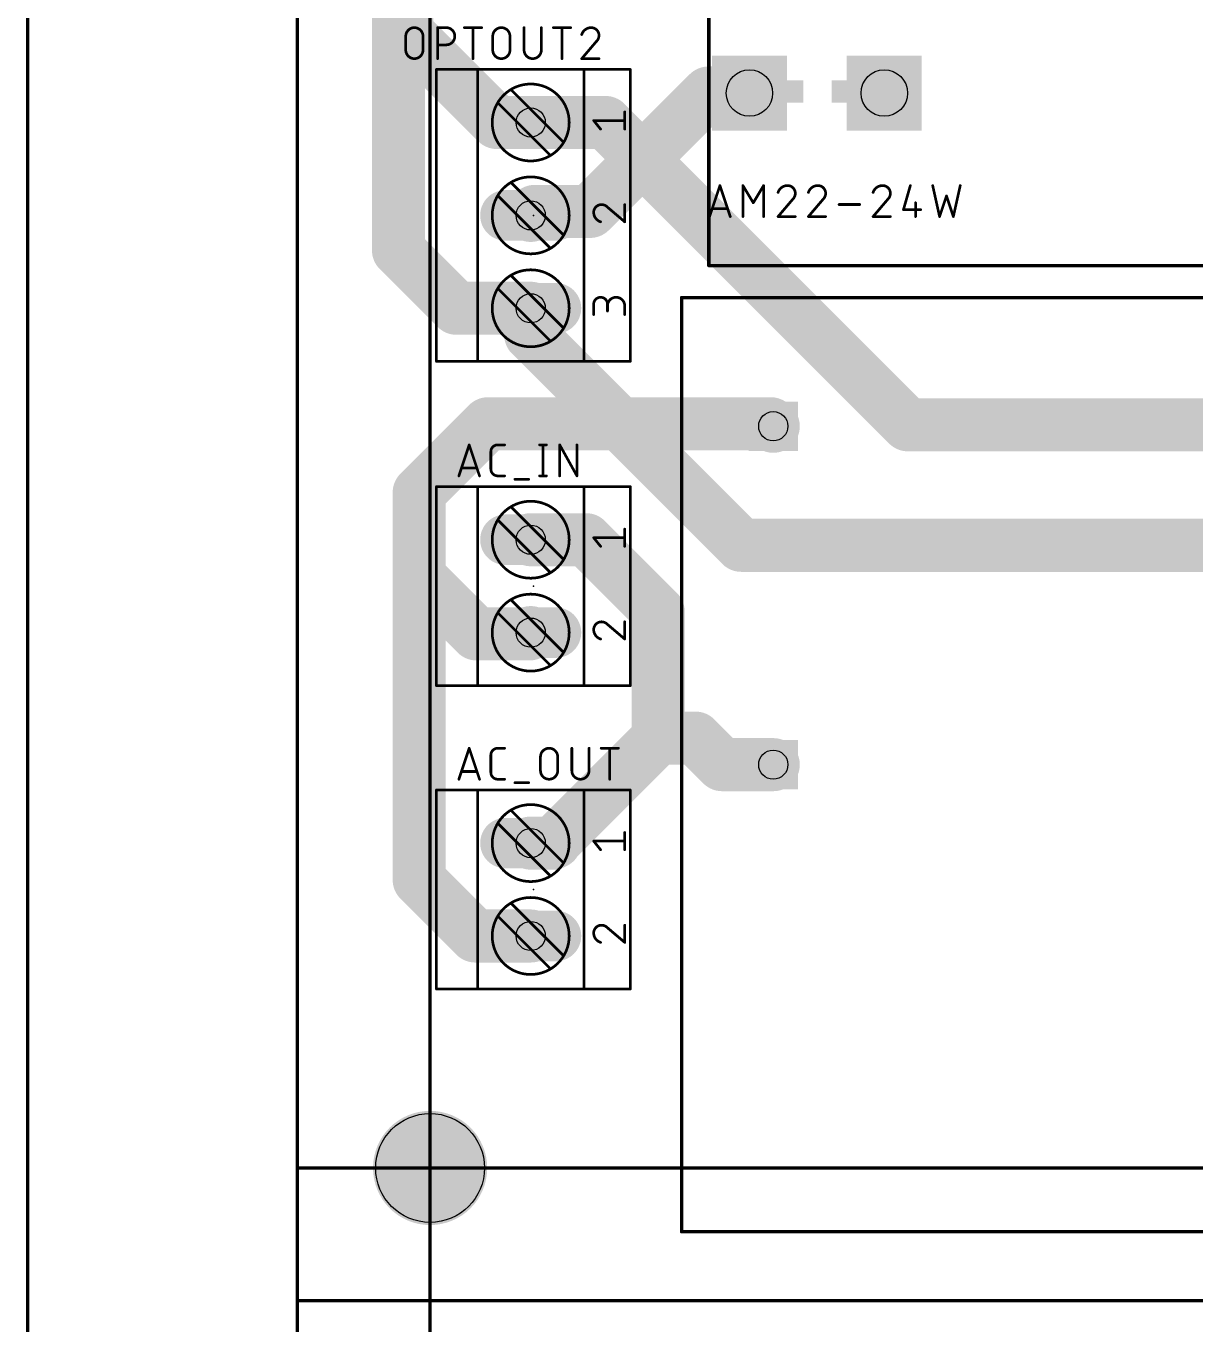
# Model space of a CAD drawing. Extents: x -13 to 157, y -166 to 8.
# Drawn here: x -10.22 to 33.82, y -132.88 to -83.97 of the extents above; entities that cross this region are included whole.
import ezdxf

# ---------------------------------------------------------------- set-up
doc = ezdxf.new("R2010")
doc.units = 0
for name, color, linetype in [('1', 12, 'CONTINUOUS'), ('16', 132, 'CONTINUOUS'), ('17', 110, 'CONTINUOUS'), ('20', 31, 'CONTINUOUS'), ('21', 253, 'CONTINUOUS'), ('23', 53, 'CONTINUOUS'), ('25', 253, 'CONTINUOUS'), ('29', 253, 'CONTINUOUS'), ('30', 253, 'CONTINUOUS'), ('32', 253, 'CONTINUOUS'), ('44', 253, 'CONTINUOUS'), ('51', 253, 'CONTINUOUS')]:
    doc.layers.add(name, color=color, linetype=linetype)

# ---------------------------------------------------------------- blocks, each defined once
blk = doc.blocks.new('LONGP100')
at = {"const_width": 1}
blk.add_lwpolyline([(-0.5, 0), (0.5, 0)], dxfattribs=at)
at = {"const_width": 0.5}
for points in [[(-0.5, 0.25, 1), (-0.5, -0.25)], [(0.5, -0.25, 1), (0.5, 0.25)]]:
    blk.add_lwpolyline(points, format="xyb", dxfattribs=at)
blk = doc.blocks.new('SQUAREP')
blk.add_solid([(-0.5, -0.5), (0.5, -0.5), (-0.5, 0.5), (0.5, 0.5)])
blk = doc.blocks.new('RECT')
blk.add_solid([(-0.5, -0.5), (0.5, -0.5), (-0.5, 0.5), (0.5, 0.5)])

msp = doc.modelspace()

# ---------------------------------------------------------------- linework, layer by layer
at = {"layer": '1', "const_width": 2}
for points in [[(4.12, -84.2098), (4.12, -74.9098)], [(7.52, -87.6098), (4.12, -84.2098)], [(7.52, -87.6098), (8.79, -87.6098)], [(11.6098, -87.6098), (8.79, -87.6098)], [(23, -99), (11.6098, -87.6098)], [(7.1802, -98.9598), (4.59, -101.55)], [(17.833, -98.9598), (7.1802, -98.9598)], [(17.928, -99.0548), (17.833, -98.9598)], [(63.6732, -99), (23, -99)], [(4.59, -101.55), (4.59, -104.7174)], [(8.79, -103.3298), (10.8776, -103.3298)], [(10.8776, -103.3298), (13.595, -106.0472)], [(6.7524, -106.8798), (4.59, -104.7174)], [(4.59, -116.1474), (4.59, -104.7174)], [(13.595, -106.0472), (13.595, -110.8048)], [(8.74, -106.8798), (6.7524, -106.8798)], [(8.79, -106.8298), (8.74, -106.8798)], [(9.64, -114.7598), (13.595, -110.8048)], [(13.595, -110.8048), (15, -110.8048)], [(15, -110.8048), (16, -111.8048)], [(17.928, -111.8048), (16, -111.8048)], [(8.79, -114.7598), (9.64, -114.7598)], [(6.7024, -118.2598), (4.59, -116.1474)], [(8.79, -118.2598), (6.7024, -118.2598)]]:
    msp.add_lwpolyline(points, dxfattribs=at)
at = {"layer": '1', "const_width": 1}
for points in [[(4.4736, -83.8562, 1), (3.7664, -84.5634)], [(3.62, -84.2098, 1), (4.62, -84.2098)], [(7.52, -87.1098, 1), (7.52, -88.1098)], [(7.1664, -87.9634, 1), (7.8736, -87.2562)], [(8.79, -87.1098, 1), (8.79, -88.1098)], [(8.79, -88.1098, 1), (8.79, -87.1098)], [(11.9634, -87.2562, 1), (11.2562, -87.9634)], [(11.6098, -88.1098, 1), (11.6098, -87.1098)], [(7.1802, -98.4598, 1), (7.1802, -99.4598)], [(7.5338, -99.3134, 1), (6.8266, -98.6062)], [(18.1866, -98.6063, 1), (17.4795, -99.3134)], [(17.5744, -99.4084, 1), (18.2816, -98.7012)], [(17.833, -99.4598, 1), (17.833, -98.4598)], [(23, -98.5, 1), (23, -99.5)], [(22.6464, -99.3536, 1), (23.3536, -98.6464)], [(4.2364, -101.1964, 1), (4.9436, -101.9036)], [(5.09, -101.55, 1), (4.09, -101.55)], [(8.79, -102.8298, 1), (8.79, -103.8298)], [(11.2312, -102.9762, 1), (10.5241, -103.6834)], [(10.8776, -103.8298, 1), (10.8776, -102.8298)], [(4.9436, -104.3639, 1), (4.2364, -105.071)], [(5.09, -104.7174, 1), (4.09, -104.7174)], [(4.09, -104.7174, 1), (5.09, -104.7174)], [(14.095, -106.0472, 1), (13.095, -106.0472)], [(13.2414, -106.4007, 1), (13.9486, -105.6936)], [(6.7524, -106.3798, 1), (6.7524, -107.3798)], [(6.3988, -107.2334, 1), (7.1059, -106.5262)], [(8.3864, -106.5262, 1), (9.0936, -107.2334)], [(9.1436, -107.1834, 1), (8.4364, -106.4762)], [(8.74, -107.3798, 1), (8.74, -106.3798)], [(13.595, -110.3048, 1), (13.595, -111.3048)], [(13.9486, -111.1584, 1), (13.2414, -110.4512)], [(15.3536, -110.4512, 1), (14.6464, -111.1584)], [(15, -111.3048, 1), (15, -110.3048)], [(13.095, -110.8048, 1), (14.095, -110.8048)], [(16, -111.3048, 1), (16, -112.3048)], [(15.6464, -112.1584, 1), (16.3536, -111.4512)], [(17.928, -112.3048, 1), (17.928, -111.3048)], [(8.79, -114.2598, 1), (8.79, -115.2598)], [(9.2864, -114.4062, 1), (9.9936, -115.1134)], [(9.64, -115.2598, 1), (9.64, -114.2598)], [(4.9436, -115.7939, 1), (4.2364, -116.501)], [(4.09, -116.1474, 1), (5.09, -116.1474)], [(6.7024, -117.7598, 1), (6.7024, -118.7598)], [(8.79, -118.7598, 1), (8.79, -117.7598)], [(6.3488, -118.6134, 1), (7.0559, -117.9062)]]:
    msp.add_lwpolyline(points, format="xyb", dxfattribs=at)
at = {"layer": '16', "const_width": 2}
for points in [[(3.81, -80.9498), (3.81, -92.4245)], [(11.0276, -90.9598), (15.4874, -86.5)], [(15.4874, -86.5), (17.03, -86.5)], [(8.79, -91.1098), (8.94, -90.9598)], [(8.94, -90.9598), (11.0276, -90.9598)], [(5.9953, -94.6098), (3.81, -92.4245)], [(8.79, -94.6098), (5.9953, -94.6098)], [(8.79, -95.6098), (8.79, -94.6098)], [(16.72, -103.5398), (8.79, -95.6098)], [(63.213, -103.5398), (16.72, -103.5398)]]:
    msp.add_lwpolyline(points, dxfattribs=at)
at = {"layer": '16', "const_width": 1}
for points in [[(15.4874, -86, 1), (15.4874, -87)], [(15.841, -86.8536, 1), (15.1339, -86.1464)], [(17.03, -87, 1), (17.03, -86)], [(8.94, -90.4598, 1), (8.94, -91.4598)], [(9.2936, -91.3134, 1), (8.5864, -90.6062)], [(11.0276, -91.4598, 1), (11.0276, -90.4598)], [(8.4364, -90.7562, 1), (9.1436, -91.4634)], [(10.6741, -90.6062, 1), (11.3812, -91.3134)], [(4.1636, -92.071, 1), (3.4564, -92.7781)], [(3.31, -92.4245, 1), (4.31, -92.4245)], [(5.9953, -94.1098, 1), (5.9953, -95.1098)], [(5.6417, -94.9634, 1), (6.3488, -94.2562)], [(9.29, -94.6098, 1), (8.29, -94.6098)], [(8.79, -95.1098, 1), (8.79, -94.1098)], [(9.1436, -95.2562, 1), (8.4364, -95.9634)], [(8.29, -95.6098, 1), (9.29, -95.6098)], [(16.72, -103.0398, 1), (16.72, -104.0398)], [(16.3664, -103.8934, 1), (17.0736, -103.1862)]]:
    msp.add_lwpolyline(points, format="xyb", dxfattribs=at)
at = {"layer": '20'}
for p, q in [((0, 0), (0, -132)), ((0, -132), (132, -132))]:
    msp.add_line(p, q, dxfattribs=at)
msp.add_circle((5, -127), 2.05, dxfattribs=at)
at = {"layer": '21'}
for points, const_width in [([(15.5, -52.968), (15.5, -93)], 0.127), ([(5.24, -85.6098), (5.24, -96.6098)], 0.1016), ([(5.54, -85.6098), (5.24, -85.6098)], 0.1016), ([(5.979, -85.6098), (5.54, -85.6098)], 0.1016), ([(6.7907, -85.6098), (5.979, -85.6098)], 0.1016), ([(6.7907, -96.6098), (6.7907, -85.6098)], 0.1016), ([(7.2737, -85.6098), (6.7907, -85.6098)], 0.1016), ([(7.2737, -85.6098), (10.3267, -85.6098)], 0.1016), ([(10.8023, -85.6098), (10.3267, -85.6098)], 0.1016), ([(12.54, -85.6098), (10.8023, -85.6098)], 0.1016), ([(10.8023, -85.6098), (10.8023, -96.6098)], 0.1016), ([(12.54, -85.6098), (12.54, -96.6098)], 0.1016), ([(11.4229, -87.8597), (11.1633, -87.5352)], 0.1016), ([(11.1633, -87.5352), (12.3317, -87.5352)], 0.1016), ([(12.3317, -87.8597), (12.3317, -87.2106)], 0.1016), ([(9.501, -88.8158), (9.495, -88.8098)], 0.1016), ([(15.5288, -91.154), (15.9183, -89.9856)], 0.1016), ([(15.9183, -89.9856), (16.3077, -91.154)], 0.1016), ([(16.7861, -91.154), (16.7861, -89.9856)], 0.1016), ([(16.7861, -89.9856), (17.1756, -90.6347)], 0.1016), ([(17.1756, -90.6347), (17.565, -89.9856)], 0.1016), ([(17.565, -89.9856), (17.565, -91.154)], 0.1016), ([(23.0923, -89.9856), (22.8327, -90.8944)], 0.1016), ([(23.9334, -89.9856), (24.193, -91.154)], 0.1016), ([(24.7123, -91.154), (24.9719, -89.9856)], 0.1016), ([(18.6601, -90.5049), (18.1083, -91.154)], 0.1016), ([(19.8031, -90.5049), (19.2513, -91.154)], 0.1016), ([(22.2414, -90.5049), (21.6897, -91.154)], 0.1016), ([(24.193, -91.154), (24.4527, -90.3751)], 0.1016), ([(24.4527, -90.3751), (24.7123, -91.154)], 0.1016), ([(11.6826, -90.8005), (12.3317, -91.3522)], 0.1016), ([(12.3317, -91.3522), (12.3317, -90.7031)], 0.1016), ([(16.2104, -90.8619), (15.6262, -90.8619)], 0.1016), ([(20.4056, -90.6996), (21.1845, -90.6996)], 0.1016), ([(22.8327, -90.8944), (23.4818, -90.8944)], 0.1016), ([(23.2871, -90.6347), (23.2871, -91.154)], 0.1016), ([(18.1083, -91.154), (18.7574, -91.154)], 0.1016), ([(19.2513, -91.154), (19.9004, -91.154)], 0.1016), ([(21.6897, -91.154), (22.3388, -91.154)], 0.1016), ([(9.501, -92.3158), (9.495, -92.3098)], 0.1016), ([(91.5, -93), (15.5, -93)], 0.127), ([(14.478, -94.2048), (14.478, -129.4048)], 0.127), ([(66.978, -94.2048), (14.478, -94.2048)], 0.127), ([(11.1633, -94.8447), (11.1633, -94.4552)], 0.1016), ([(11.6826, -94.4552), (11.6826, -94.7149)], 0.1016), ([(12.3317, -94.8447), (12.3317, -94.5202)], 0.1016), ([(9.501, -95.8158), (9.495, -95.8098)], 0.1016), ([(5.54, -96.6098), (5.24, -96.6098)], 0.1016), ([(5.979, -96.6098), (5.54, -96.6098)], 0.1016), ([(6.7907, -96.6098), (5.979, -96.6098)], 0.1016), ([(7.2737, -96.6098), (6.7907, -96.6098)], 0.1016), ([(7.2737, -96.6098), (10.3267, -96.6098)], 0.1016), ([(10.3267, -96.6098), (10.8023, -96.6098)], 0.1016), ([(12.54, -96.6098), (10.8023, -96.6098)], 0.1016), ([(5.24, -101.3298), (5.24, -108.8298)], 0.1016), ([(5.54, -101.3298), (5.24, -101.3298)], 0.1016), ([(5.979, -101.3298), (5.54, -101.3298)], 0.1016), ([(6.7907, -101.3298), (5.979, -101.3298)], 0.1016), ([(6.7907, -108.8298), (6.7907, -101.3298)], 0.1016), ([(7.2737, -101.3298), (6.7907, -101.3298)], 0.1016), ([(7.2737, -101.3298), (10.3267, -101.3298)], 0.1016), ([(10.8023, -101.3298), (10.3267, -101.3298)], 0.1016), ([(12.54, -101.3298), (10.8023, -101.3298)], 0.1016), ([(10.8023, -101.3298), (10.8023, -108.8298)], 0.1016), ([(12.54, -101.3298), (12.54, -108.8298)], 0.1016), ([(12.3317, -103.5797), (12.3317, -102.9306)], 0.1016), ([(11.4229, -103.5797), (11.1633, -103.2552)], 0.1016), ([(11.1633, -103.2552), (12.3317, -103.2552)], 0.1016), ([(9.501, -104.5358), (9.495, -104.5298)], 0.1016), ([(11.6826, -106.5205), (12.3317, -107.0722)], 0.1016), ([(12.3317, -107.0722), (12.3317, -106.4231)], 0.1016), ([(9.501, -108.0358), (9.495, -108.0298)], 0.1016), ([(5.54, -108.8298), (5.24, -108.8298)], 0.1016), ([(5.979, -108.8298), (5.54, -108.8298)], 0.1016), ([(6.7907, -108.8298), (5.979, -108.8298)], 0.1016), ([(7.2737, -108.8298), (6.7907, -108.8298)], 0.1016), ([(7.2737, -108.8298), (10.3267, -108.8298)], 0.1016), ([(10.3267, -108.8298), (10.8023, -108.8298)], 0.1016), ([(12.54, -108.8298), (10.8023, -108.8298)], 0.1016), ([(5.24, -112.7598), (5.24, -120.2598)], 0.1016), ([(5.54, -112.7598), (5.24, -112.7598)], 0.1016), ([(5.979, -112.7598), (5.54, -112.7598)], 0.1016), ([(6.7907, -112.7598), (5.979, -112.7598)], 0.1016), ([(6.7907, -120.2598), (6.7907, -112.7598)], 0.1016), ([(7.2737, -112.7598), (6.7907, -112.7598)], 0.1016), ([(7.2737, -112.7598), (10.3267, -112.7598)], 0.1016), ([(10.8023, -112.7598), (10.3267, -112.7598)], 0.1016), ([(12.54, -112.7598), (10.8023, -112.7598)], 0.1016), ([(10.8023, -112.7598), (10.8023, -120.2598)], 0.1016), ([(12.54, -112.7598), (12.54, -120.2598)], 0.1016), ([(12.3317, -115.0097), (12.3317, -114.3606)], 0.1016), ([(11.4229, -115.0097), (11.1633, -114.6852)], 0.1016), ([(11.1633, -114.6852), (12.3317, -114.6852)], 0.1016), ([(9.501, -115.9658), (9.495, -115.9598)], 0.1016), ([(12.3317, -118.5022), (12.3317, -117.8531)], 0.1016), ([(11.6826, -117.9505), (12.3317, -118.5022)], 0.1016), ([(9.501, -119.4658), (9.495, -119.4598)], 0.1016), ([(5.54, -120.2598), (5.24, -120.2598)], 0.1016), ([(5.979, -120.2598), (5.54, -120.2598)], 0.1016), ([(6.7907, -120.2598), (5.979, -120.2598)], 0.1016), ([(7.2737, -120.2598), (6.7907, -120.2598)], 0.1016), ([(7.2737, -120.2598), (10.3267, -120.2598)], 0.1016), ([(10.3267, -120.2598), (10.8023, -120.2598)], 0.1016), ([(12.54, -120.2598), (10.8023, -120.2598)], 0.1016), ([(14.478, -129.4048), (66.978, -129.4048)], 0.127)]:
    msp.add_lwpolyline(points, dxfattribs=dict(at, const_width=const_width))
for points, const_width in [([(5.2654, -85.6098, 1), (5.2146, -85.6098)], 0.0508), ([(5.24, -85.5844, 1), (5.24, -85.6352)], 0.0508), ([(5.54, -85.5844, 1), (5.54, -85.6352)], 0.0508), ([(5.54, -85.6352, 1), (5.54, -85.5844)], 0.0508), ([(5.979, -85.5844, 1), (5.979, -85.6352)], 0.0508), ([(5.979, -85.6352, 1), (5.979, -85.5844)], 0.0508), ([(6.8161, -85.6098, 1), (6.7653, -85.6098)], 0.0508), ([(6.7907, -85.5844, 1), (6.7907, -85.6352)], 0.0508), ([(6.7907, -85.6352, 1), (6.7907, -85.5844)], 0.0508), ([(7.2737, -85.5844, 1), (7.2737, -85.6352)], 0.0508), ([(7.2737, -85.6352, 1), (7.2737, -85.5844)], 0.0508), ([(10.3267, -85.5844, 1), (10.3267, -85.6352)], 0.0508), ([(10.3267, -85.6352, 1), (10.3267, -85.5844)], 0.0508), ([(10.8023, -85.5844, 1), (10.8023, -85.6352)], 0.0508), ([(10.8277, -85.6098, 1), (10.7769, -85.6098)], 0.0508), ([(10.8023, -85.6352, 1), (10.8023, -85.5844)], 0.0508), ([(12.5654, -85.6098, 1), (12.5146, -85.6098)], 0.0508), ([(12.54, -85.6352, 1), (12.54, -85.5844)], 0.0508), ([(8.79, -89.0598, 1), (8.79, -86.1598, 1), (8.79, -89.0598)], 0.1016), ([(11.1831, -87.5193, 1), (11.1435, -87.551)], 0.0508), ([(11.1633, -87.5098, 1), (11.1633, -87.5606)], 0.0508), ([(12.3571, -87.2106, 1), (12.3063, -87.2106)], 0.0508), ([(12.3317, -87.5606, 1), (12.3317, -87.5098)], 0.0508), ([(11.4031, -87.8756, 1), (11.4428, -87.8438)], 0.0508), ([(12.3063, -87.8597, 1), (12.3571, -87.8597)], 0.0508), ([(9.513, -88.7918, 1), (9.477, -88.8278)], 0.0508), ([(9.483, -88.8338, 1), (9.519, -88.7978)], 0.0508), ([(8.79, -92.5598, 1), (8.79, -89.6598, 1), (8.79, -92.5598)], 0.1016), ([(15.9424, -89.9776, 1), (15.8942, -89.9936)], 0.0508), ([(15.9424, -89.9936, 1), (15.8942, -89.9776)], 0.0508), ([(16.8115, -89.9856, 1), (16.7607, -89.9856)], 0.0508), ([(16.8079, -89.9725, 1), (16.7643, -89.9987)], 0.0508), ([(17.5904, -89.9856, 1), (17.5396, -89.9856)], 0.0508), ([(17.5868, -89.9987, 1), (17.5433, -89.9725)], 0.0508), ([(18.4653, -89.9856, 0.3252), (18.1083, -90.2452)], 0.1016), ([(18.7574, -90.2777, 0.4142), (18.4653, -89.9856)], 0.1016), ([(18.4653, -89.9602, 1), (18.4653, -90.011)], 0.0508), ([(18.4653, -90.011, 1), (18.4653, -89.9602)], 0.0508), ([(19.6083, -89.9856, 0.3252), (19.2513, -90.2452)], 0.1016), ([(19.9004, -90.2777, 0.4142), (19.6083, -89.9856)], 0.1016), ([(19.6083, -89.9602, 1), (19.6083, -90.011)], 0.0508), ([(19.6083, -90.011, 1), (19.6083, -89.9602)], 0.0508), ([(22.0467, -89.9856, 0.3252), (21.6897, -90.2452)], 0.1016), ([(22.3388, -90.2777, 0.4142), (22.0467, -89.9856)], 0.1016), ([(22.0467, -89.9602, 1), (22.0467, -90.011)], 0.0508), ([(22.0467, -90.011, 1), (22.0467, -89.9602)], 0.0508), ([(23.1168, -89.9926, 1), (23.0679, -89.9786)], 0.0508), ([(23.9582, -89.9801, 1), (23.9086, -89.9911)], 0.0508), ([(24.9967, -89.9911, 1), (24.9471, -89.9801)], 0.0508), ([(18.0841, -90.2374, 1), (18.1325, -90.2531)], 0.0508), ([(18.6425, -90.4865, 1), (18.6776, -90.5233)], 0.0508), ([(18.6601, -90.5049, 0.2053), (18.7574, -90.2777)], 0.1016), ([(18.6794, -90.5213, 1), (18.6407, -90.4884)], 0.0508), ([(18.7828, -90.2777, 1), (18.732, -90.2777)], 0.0508), ([(18.732, -90.2777, 1), (18.7828, -90.2777)], 0.0508), ([(19.2271, -90.2374, 1), (19.2755, -90.2531)], 0.0508), ([(19.7855, -90.4865, 1), (19.8206, -90.5233)], 0.0508), ([(19.8031, -90.5049, 0.2053), (19.9004, -90.2777)], 0.1016), ([(19.8224, -90.5213, 1), (19.7837, -90.4884)], 0.0508), ([(19.9258, -90.2777, 1), (19.875, -90.2777)], 0.0508), ([(19.875, -90.2777, 1), (19.9258, -90.2777)], 0.0508), ([(21.6655, -90.2374, 1), (21.7139, -90.2531)], 0.0508), ([(22.2414, -90.5049, 0.2053), (22.3388, -90.2777)], 0.1016), ([(22.2239, -90.4865, 1), (22.259, -90.5233)], 0.0508), ([(22.2608, -90.5213, 1), (22.2221, -90.4884)], 0.0508), ([(22.3642, -90.2777, 1), (22.3134, -90.2777)], 0.0508), ([(22.3134, -90.2777, 1), (22.3642, -90.2777)], 0.0508), ([(24.4767, -90.367, 1), (24.4286, -90.3831)], 0.0508), ([(24.4767, -90.3831, 1), (24.4286, -90.367)], 0.0508), ([(11.4554, -90.7031, 0.4142), (11.1633, -90.9952)], 0.1016), ([(11.1633, -90.9952, 0.3252), (11.4229, -91.3522)], 0.1016), ([(11.1887, -90.9952, 1), (11.1379, -90.9952)], 0.0508), ([(11.6826, -90.8005, 0.2053), (11.4554, -90.7031)], 0.1016), ([(11.4554, -90.6777, 1), (11.4554, -90.7285)], 0.0508), ([(11.4554, -90.7285, 1), (11.4554, -90.6777)], 0.0508), ([(11.699, -90.7811, 1), (11.6661, -90.8198)], 0.0508), ([(11.6642, -90.818, 1), (11.701, -90.7829)], 0.0508), ([(12.3571, -90.7031, 1), (12.3063, -90.7031)], 0.0508), ([(15.6262, -90.8365, 1), (15.6262, -90.8873)], 0.0508), ([(16.2104, -90.8873, 1), (16.2104, -90.8365)], 0.0508), ([(17.1538, -90.6216, 1), (17.1973, -90.6478)], 0.0508), ([(17.1538, -90.6478, 1), (17.1973, -90.6216)], 0.0508), ([(20.4056, -90.6742, 1), (20.4056, -90.725)], 0.0508), ([(21.1845, -90.725, 1), (21.1845, -90.6742)], 0.0508), ([(22.8327, -90.869, 1), (22.8327, -90.9198)], 0.0508), ([(22.8083, -90.8874, 1), (22.8571, -90.9013)], 0.0508), ([(23.3125, -90.6347, 1), (23.2617, -90.6347)], 0.0508), ([(23.4818, -90.9198, 1), (23.4818, -90.869)], 0.0508), ([(11.1379, -90.9952, 1), (11.1887, -90.9952)], 0.0508), ([(11.4151, -91.3764, 1), (11.4308, -91.328)], 0.0508), ([(12.3063, -91.3522, 1), (12.3571, -91.3522)], 0.0508), ([(12.3152, -91.3716, 1), (12.3482, -91.3329)], 0.0508), ([(15.5047, -91.146, 1), (15.5529, -91.162)], 0.0508), ([(16.2836, -91.162, 1), (16.3318, -91.146)], 0.0508), ([(16.7607, -91.154, 1), (16.8115, -91.154)], 0.0508), ([(17.5396, -91.154, 1), (17.5904, -91.154)], 0.0508), ([(18.1083, -91.1286, 1), (18.1083, -91.1794)], 0.0508), ([(18.089, -91.1375, 1), (18.1277, -91.1705)], 0.0508), ([(18.7574, -91.1794, 1), (18.7574, -91.1286)], 0.0508), ([(19.2513, -91.1286, 1), (19.2513, -91.1794)], 0.0508), ([(19.232, -91.1375, 1), (19.2707, -91.1705)], 0.0508), ([(19.9004, -91.1794, 1), (19.9004, -91.1286)], 0.0508), ([(21.6703, -91.1375, 1), (21.7091, -91.1705)], 0.0508), ([(21.6897, -91.1286, 1), (21.6897, -91.1794)], 0.0508), ([(22.3388, -91.1794, 1), (22.3388, -91.1286)], 0.0508), ([(23.2617, -91.154, 1), (23.3125, -91.154)], 0.0508), ([(24.1689, -91.146, 1), (24.2171, -91.162)], 0.0508), ([(24.1682, -91.1595, 1), (24.2178, -91.1485)], 0.0508), ([(24.6875, -91.1485, 1), (24.7371, -91.1595)], 0.0508), ([(24.6882, -91.162, 1), (24.7364, -91.146)], 0.0508), ([(9.513, -92.2918, 1), (9.477, -92.3278)], 0.0508), ([(9.483, -92.3338, 1), (9.519, -92.2978)], 0.0508), ([(8.79, -96.0598, 1), (8.79, -93.1598, 1), (8.79, -96.0598)], 0.1016), ([(15.5, -92.9682, 1), (15.5, -93.0318)], 0.0635), ([(15.4682, -93, 1), (15.5318, -93)], 0.0635), ([(11.6826, -94.4552, 1), (11.1633, -94.4552)], 0.1016), ([(12.3317, -94.5202, 1), (11.6826, -94.5202)], 0.1016), ([(14.478, -94.1731, 1), (14.478, -94.2366)], 0.0635), ([(14.5098, -94.2048, 1), (14.4463, -94.2048)], 0.0635), ([(11.1887, -94.4552, 1), (11.1379, -94.4552)], 0.0508), ([(11.1379, -94.4552, 1), (11.1887, -94.4552)], 0.0508), ([(11.1379, -94.8447, 1), (11.1887, -94.8447)], 0.0508), ([(11.708, -94.4552, 1), (11.6572, -94.4552)], 0.0508), ([(11.6572, -94.4552, 1), (11.708, -94.4552)], 0.0508), ([(11.6572, -94.5202, 1), (11.708, -94.5202)], 0.0508), ([(11.6572, -94.7149, 1), (11.708, -94.7149)], 0.0508), ([(12.3571, -94.5202, 1), (12.3063, -94.5202)], 0.0508), ([(12.3063, -94.5202, 1), (12.3571, -94.5202)], 0.0508), ([(12.3063, -94.8447, 1), (12.3571, -94.8447)], 0.0508), ([(9.513, -95.7918, 1), (9.477, -95.8278)], 0.0508), ([(9.483, -95.8338, 1), (9.519, -95.7978)], 0.0508), ([(5.24, -96.5844, 1), (5.24, -96.6352)], 0.0508), ([(5.2146, -96.6098, 1), (5.2654, -96.6098)], 0.0508), ([(5.54, -96.5844, 1), (5.54, -96.6352)], 0.0508), ([(5.54, -96.6352, 1), (5.54, -96.5844)], 0.0508), ([(5.979, -96.5844, 1), (5.979, -96.6352)], 0.0508), ([(5.979, -96.6352, 1), (5.979, -96.5844)], 0.0508), ([(6.7907, -96.5844, 1), (6.7907, -96.6352)], 0.0508), ([(6.7653, -96.6098, 1), (6.8161, -96.6098)], 0.0508), ([(6.7907, -96.6352, 1), (6.7907, -96.5844)], 0.0508), ([(7.2737, -96.5844, 1), (7.2737, -96.6352)], 0.0508), ([(7.2737, -96.6352, 1), (7.2737, -96.5844)], 0.0508), ([(10.3267, -96.5844, 1), (10.3267, -96.6352)], 0.0508), ([(10.3267, -96.6352, 1), (10.3267, -96.5844)], 0.0508), ([(10.8023, -96.5844, 1), (10.8023, -96.6352)], 0.0508), ([(10.7769, -96.6098, 1), (10.8277, -96.6098)], 0.0508), ([(10.8023, -96.6352, 1), (10.8023, -96.5844)], 0.0508), ([(12.5146, -96.6098, 1), (12.5654, -96.6098)], 0.0508), ([(12.54, -96.6352, 1), (12.54, -96.5844)], 0.0508), ([(5.2654, -101.3298, 1), (5.2146, -101.3298)], 0.0508), ([(5.24, -101.3044, 1), (5.24, -101.3552)], 0.0508), ([(5.54, -101.3044, 1), (5.54, -101.3552)], 0.0508), ([(5.54, -101.3552, 1), (5.54, -101.3044)], 0.0508), ([(5.979, -101.3044, 1), (5.979, -101.3552)], 0.0508), ([(5.979, -101.3552, 1), (5.979, -101.3044)], 0.0508), ([(6.8161, -101.3298, 1), (6.7653, -101.3298)], 0.0508), ([(6.7907, -101.3044, 1), (6.7907, -101.3552)], 0.0508), ([(6.7907, -101.3552, 1), (6.7907, -101.3044)], 0.0508), ([(7.2737, -101.3044, 1), (7.2737, -101.3552)], 0.0508), ([(7.2737, -101.3552, 1), (7.2737, -101.3044)], 0.0508), ([(10.3267, -101.3044, 1), (10.3267, -101.3552)], 0.0508), ([(10.3267, -101.3552, 1), (10.3267, -101.3044)], 0.0508), ([(10.8023, -101.3044, 1), (10.8023, -101.3552)], 0.0508), ([(10.8277, -101.3298, 1), (10.7769, -101.3298)], 0.0508), ([(10.8023, -101.3552, 1), (10.8023, -101.3044)], 0.0508), ([(12.5654, -101.3298, 1), (12.5146, -101.3298)], 0.0508), ([(12.54, -101.3552, 1), (12.54, -101.3044)], 0.0508), ([(8.79, -104.7798, 1), (8.79, -101.8798, 1), (8.79, -104.7798)], 0.1016), ([(12.3571, -102.9306, 1), (12.3063, -102.9306)], 0.0508), ([(11.1831, -103.2393, 1), (11.1435, -103.271)], 0.0508), ([(11.1633, -103.2298, 1), (11.1633, -103.2806)], 0.0508), ([(11.4031, -103.5956, 1), (11.4428, -103.5638)], 0.0508), ([(12.3063, -103.5797, 1), (12.3571, -103.5797)], 0.0508), ([(12.3317, -103.2806, 1), (12.3317, -103.2298)], 0.0508), ([(9.513, -104.5118, 1), (9.477, -104.5478)], 0.0508), ([(9.483, -104.5538, 1), (9.519, -104.5178)], 0.0508), ([(8.79, -108.2798, 1), (8.79, -105.3798, 1), (8.79, -108.2798)], 0.1016), ([(11.4554, -106.4231, 0.4142), (11.1633, -106.7152)], 0.1016), ([(11.6826, -106.5205, 0.2053), (11.4554, -106.4231)], 0.1016), ([(11.4554, -106.3977, 1), (11.4554, -106.4485)], 0.0508), ([(11.4554, -106.4485, 1), (11.4554, -106.3977)], 0.0508), ([(11.699, -106.5011, 1), (11.6661, -106.5398)], 0.0508), ([(11.6642, -106.538, 1), (11.701, -106.5029)], 0.0508), ([(12.3571, -106.4231, 1), (12.3063, -106.4231)], 0.0508), ([(11.1633, -106.7152, 0.3252), (11.4229, -107.0722)], 0.1016), ([(11.1887, -106.7152, 1), (11.1379, -106.7152)], 0.0508), ([(11.1379, -106.7152, 1), (11.1887, -106.7152)], 0.0508), ([(11.4151, -107.0964, 1), (11.4308, -107.048)], 0.0508), ([(12.3063, -107.0722, 1), (12.3571, -107.0722)], 0.0508), ([(12.3152, -107.0916, 1), (12.3482, -107.0529)], 0.0508), ([(9.513, -108.0118, 1), (9.477, -108.0478)], 0.0508), ([(9.483, -108.0538, 1), (9.519, -108.0178)], 0.0508), ([(5.24, -108.8044, 1), (5.24, -108.8552)], 0.0508), ([(5.2146, -108.8298, 1), (5.2654, -108.8298)], 0.0508), ([(5.54, -108.8044, 1), (5.54, -108.8552)], 0.0508), ([(5.54, -108.8552, 1), (5.54, -108.8044)], 0.0508), ([(5.979, -108.8044, 1), (5.979, -108.8552)], 0.0508), ([(5.979, -108.8552, 1), (5.979, -108.8044)], 0.0508), ([(6.7907, -108.8044, 1), (6.7907, -108.8552)], 0.0508), ([(6.7653, -108.8298, 1), (6.8161, -108.8298)], 0.0508), ([(6.7907, -108.8552, 1), (6.7907, -108.8044)], 0.0508), ([(7.2737, -108.8044, 1), (7.2737, -108.8552)], 0.0508), ([(7.2737, -108.8552, 1), (7.2737, -108.8044)], 0.0508), ([(10.3267, -108.8044, 1), (10.3267, -108.8552)], 0.0508), ([(10.3267, -108.8552, 1), (10.3267, -108.8044)], 0.0508), ([(10.8023, -108.8044, 1), (10.8023, -108.8552)], 0.0508), ([(10.7769, -108.8298, 1), (10.8277, -108.8298)], 0.0508), ([(10.8023, -108.8552, 1), (10.8023, -108.8044)], 0.0508), ([(12.5146, -108.8298, 1), (12.5654, -108.8298)], 0.0508), ([(12.54, -108.8552, 1), (12.54, -108.8044)], 0.0508), ([(5.2654, -112.7598, 1), (5.2146, -112.7598)], 0.0508), ([(5.24, -112.7344, 1), (5.24, -112.7852)], 0.0508), ([(5.54, -112.7344, 1), (5.54, -112.7852)], 0.0508), ([(5.54, -112.7852, 1), (5.54, -112.7344)], 0.0508), ([(5.979, -112.7344, 1), (5.979, -112.7852)], 0.0508), ([(5.979, -112.7852, 1), (5.979, -112.7344)], 0.0508), ([(6.8161, -112.7598, 1), (6.7653, -112.7598)], 0.0508), ([(6.7907, -112.7344, 1), (6.7907, -112.7852)], 0.0508), ([(6.7907, -112.7852, 1), (6.7907, -112.7344)], 0.0508), ([(7.2737, -112.7344, 1), (7.2737, -112.7852)], 0.0508), ([(7.2737, -112.7852, 1), (7.2737, -112.7344)], 0.0508), ([(10.3267, -112.7344, 1), (10.3267, -112.7852)], 0.0508), ([(10.3267, -112.7852, 1), (10.3267, -112.7344)], 0.0508), ([(10.8023, -112.7344, 1), (10.8023, -112.7852)], 0.0508), ([(10.8277, -112.7598, 1), (10.7769, -112.7598)], 0.0508), ([(10.8023, -112.7852, 1), (10.8023, -112.7344)], 0.0508), ([(12.5654, -112.7598, 1), (12.5146, -112.7598)], 0.0508), ([(12.54, -112.7852, 1), (12.54, -112.7344)], 0.0508), ([(8.79, -116.2098, 1), (8.79, -113.3098, 1), (8.79, -116.2098)], 0.1016), ([(12.3571, -114.3606, 1), (12.3063, -114.3606)], 0.0508), ([(11.1831, -114.6693, 1), (11.1435, -114.701)], 0.0508), ([(11.1633, -114.6598, 1), (11.1633, -114.7106)], 0.0508), ([(12.3317, -114.7106, 1), (12.3317, -114.6598)], 0.0508), ([(11.4031, -115.0256, 1), (11.4428, -114.9938)], 0.0508), ([(12.3063, -115.0097, 1), (12.3571, -115.0097)], 0.0508), ([(9.513, -115.9418, 1), (9.477, -115.9778)], 0.0508), ([(9.483, -115.9838, 1), (9.519, -115.9478)], 0.0508), ([(8.79, -119.7098, 1), (8.79, -116.8098, 1), (8.79, -119.7098)], 0.1016), ([(11.4554, -117.8531, 0.4142), (11.1633, -118.1452)], 0.1016), ([(11.6826, -117.9505, 0.2053), (11.4554, -117.8531)], 0.1016), ([(11.4554, -117.8277, 1), (11.4554, -117.8785)], 0.0508), ([(11.4554, -117.8785, 1), (11.4554, -117.8277)], 0.0508), ([(12.3571, -117.8531, 1), (12.3063, -117.8531)], 0.0508), ([(11.1633, -118.1452, 0.3252), (11.4229, -118.5022)], 0.1016), ([(11.1887, -118.1452, 1), (11.1379, -118.1452)], 0.0508), ([(11.1379, -118.1452, 1), (11.1887, -118.1452)], 0.0508), ([(11.699, -117.9311, 1), (11.6661, -117.9698)], 0.0508), ([(11.6642, -117.968, 1), (11.701, -117.9329)], 0.0508), ([(11.4151, -118.5264, 1), (11.4308, -118.478)], 0.0508), ([(12.3063, -118.5022, 1), (12.3571, -118.5022)], 0.0508), ([(12.3152, -118.5216, 1), (12.3482, -118.4829)], 0.0508), ([(9.513, -119.4418, 1), (9.477, -119.4778)], 0.0508), ([(9.483, -119.4838, 1), (9.519, -119.4478)], 0.0508), ([(5.24, -120.2344, 1), (5.24, -120.2852)], 0.0508), ([(5.2146, -120.2598, 1), (5.2654, -120.2598)], 0.0508), ([(5.54, -120.2344, 1), (5.54, -120.2852)], 0.0508), ([(5.54, -120.2852, 1), (5.54, -120.2344)], 0.0508), ([(5.979, -120.2344, 1), (5.979, -120.2852)], 0.0508), ([(5.979, -120.2852, 1), (5.979, -120.2344)], 0.0508), ([(6.7907, -120.2344, 1), (6.7907, -120.2852)], 0.0508), ([(6.7653, -120.2598, 1), (6.8161, -120.2598)], 0.0508), ([(6.7907, -120.2852, 1), (6.7907, -120.2344)], 0.0508), ([(7.2737, -120.2344, 1), (7.2737, -120.2852)], 0.0508), ([(7.2737, -120.2852, 1), (7.2737, -120.2344)], 0.0508), ([(10.3267, -120.2344, 1), (10.3267, -120.2852)], 0.0508), ([(10.3267, -120.2852, 1), (10.3267, -120.2344)], 0.0508), ([(10.8023, -120.2344, 1), (10.8023, -120.2852)], 0.0508), ([(10.7769, -120.2598, 1), (10.8277, -120.2598)], 0.0508), ([(10.8023, -120.2852, 1), (10.8023, -120.2344)], 0.0508), ([(12.5146, -120.2598, 1), (12.5654, -120.2598)], 0.0508), ([(12.54, -120.2852, 1), (12.54, -120.2344)], 0.0508), ([(14.478, -129.3731, 1), (14.478, -129.4365)], 0.0635), ([(14.4463, -129.4048, 1), (14.5098, -129.4048)], 0.0635)]:
    msp.add_lwpolyline(points, format="xyb", dxfattribs=dict(at, const_width=const_width))
at = {"layer": '23'}
for p in [(8.89, -91.1098), (14.478, -94.2048), (8.89, -105.0798), (8.89, -116.5098)]:
    msp.add_point(p, dxfattribs=at)
at = {"layer": '25'}
for points, const_width in [([(4.7324, -84.3602, 1), (4.0833, -84.3602)], 0.1016), ([(5.3067, -84.0356, 1), (5.2559, -84.0356)], 0.0508), ([(5.2813, -84.0102, 1), (5.2813, -84.061)], 0.0508), ([(5.6059, -84.6847, 1), (5.6059, -84.0356)], 0.1016), ([(5.6059, -84.0102, 1), (5.6059, -84.061)], 0.0508), ([(5.6059, -84.061, 1), (5.6059, -84.0102)], 0.0508), ([(6.2931, -84.0102, 1), (6.2931, -84.061)], 0.0508), ([(6.643, -84.0356, 1), (6.5922, -84.0356)], 0.0508), ([(6.9422, -84.061, 1), (6.9422, -84.0102)], 0.0508), ([(8.009, -84.3602, 1), (7.3599, -84.3602)], 0.1016), ([(8.5664, -84.0356, 1), (8.5156, -84.0356)], 0.0508), ([(9.2155, -84.0356, 1), (9.1647, -84.0356)], 0.0508), ([(9.6459, -84.0102, 1), (9.6459, -84.061)], 0.0508), ([(9.9958, -84.0356, 1), (9.945, -84.0356)], 0.0508), ([(10.295, -84.061, 1), (10.295, -84.0102)], 0.0508), ([(11.0697, -84.0356, 0.3252), (10.7127, -84.2952)], 0.1016), ([(11.3618, -84.3277, 0.4142), (11.0697, -84.0356)], 0.1016), ([(11.0697, -84.0102, 1), (11.0697, -84.061)], 0.0508), ([(11.0697, -84.061, 1), (11.0697, -84.0102)], 0.0508), ([(4.1087, -84.3602, 1), (4.0579, -84.3602)], 0.0508), ([(4.0579, -84.3602, 1), (4.1087, -84.3602)], 0.0508), ([(4.7578, -84.3602, 1), (4.707, -84.3602)], 0.0508), ([(4.707, -84.3602, 1), (4.7578, -84.3602)], 0.0508), ([(7.3853, -84.3602, 1), (7.3345, -84.3602)], 0.0508), ([(7.3345, -84.3602, 1), (7.3853, -84.3602)], 0.0508), ([(8.0344, -84.3602, 1), (7.9836, -84.3602)], 0.0508), ([(7.9836, -84.3602, 1), (8.0344, -84.3602)], 0.0508), ([(10.6885, -84.2874, 1), (10.7368, -84.3031)], 0.0508), ([(11.2644, -84.5549, 0.2053), (11.3618, -84.3277)], 0.1016), ([(11.2469, -84.5365, 1), (11.2819, -84.5733)], 0.0508), ([(11.2838, -84.5713, 1), (11.2451, -84.5384)], 0.0508), ([(11.3872, -84.3277, 1), (11.3364, -84.3277)], 0.0508), ([(11.3364, -84.3277, 1), (11.3872, -84.3277)], 0.0508), ([(4.0833, -84.8794, 1), (4.7324, -84.8794)], 0.1016), ([(4.1087, -84.8794, 1), (4.0579, -84.8794)], 0.0508), ([(4.0579, -84.8794, 1), (4.1087, -84.8794)], 0.0508), ([(4.7578, -84.8794, 1), (4.707, -84.8794)], 0.0508), ([(4.707, -84.8794, 1), (4.7578, -84.8794)], 0.0508), ([(5.2813, -84.6593, 1), (5.2813, -84.7101)], 0.0508), ([(5.6059, -84.6593, 1), (5.6059, -84.7101)], 0.0508), ([(5.6059, -84.7101, 1), (5.6059, -84.6593)], 0.0508), ([(7.3599, -84.8794, 1), (8.009, -84.8794)], 0.1016), ([(7.3853, -84.8794, 1), (7.3345, -84.8794)], 0.0508), ([(7.3345, -84.8794, 1), (7.3853, -84.8794)], 0.0508), ([(8.0344, -84.8794, 1), (7.9836, -84.8794)], 0.0508), ([(7.9836, -84.8794, 1), (8.0344, -84.8794)], 0.0508), ([(8.541, -84.8794, 1), (9.1901, -84.8794)], 0.1016), ([(8.5664, -84.8794, 1), (8.5156, -84.8794)], 0.0508), ([(8.5156, -84.8794, 1), (8.5664, -84.8794)], 0.0508), ([(9.2155, -84.8794, 1), (9.1647, -84.8794)], 0.0508), ([(9.1647, -84.8794, 1), (9.2155, -84.8794)], 0.0508), ([(5.2559, -85.204, 1), (5.3067, -85.204)], 0.0508), ([(6.5922, -85.204, 1), (6.643, -85.204)], 0.0508), ([(9.945, -85.204, 1), (9.9958, -85.204)], 0.0508), ([(10.6933, -85.1875, 1), (10.732, -85.2205)], 0.0508), ([(10.7127, -85.1786, 1), (10.7127, -85.2294)], 0.0508), ([(11.3618, -85.2294, 1), (11.3618, -85.1786)], 0.0508), ([(6.4969, -99.7476, 1), (6.4487, -99.7636)], 0.0508), ([(6.4969, -99.7636, 1), (6.4487, -99.7476)], 0.0508), ([(7.5475, -99.7556, 0.4142), (7.2879, -100.0152)], 0.1016), ([(7.5475, -99.7302, 1), (7.5475, -99.781)], 0.0508), ([(7.5475, -99.781, 1), (7.5475, -99.7302)], 0.0508), ([(7.8072, -99.781, 1), (7.8072, -99.7302)], 0.0508), ([(9.1242, -99.7302, 1), (9.1242, -99.781)], 0.0508), ([(9.2795, -99.7556, 1), (9.2287, -99.7556)], 0.0508), ([(9.3839, -99.781, 1), (9.3839, -99.7302)], 0.0508), ([(9.9074, -99.7556, 1), (9.8566, -99.7556)], 0.0508), ([(9.9042, -99.7433, 1), (9.8598, -99.7679)], 0.0508), ([(10.5565, -99.7556, 1), (10.5057, -99.7556)], 0.0508), ([(7.3133, -100.0152, 1), (7.2625, -100.0152)], 0.0508), ([(7.2625, -100.0152, 1), (7.3133, -100.0152)], 0.0508), ([(6.1807, -100.6065, 1), (6.1807, -100.6573)], 0.0508), ([(6.7649, -100.6573, 1), (6.7649, -100.6065)], 0.0508), ([(7.2879, -100.6644, 0.4142), (7.5475, -100.924)], 0.1016), ([(7.3133, -100.6644, 1), (7.2625, -100.6644)], 0.0508), ([(7.2625, -100.6644, 1), (7.3133, -100.6644)], 0.0508), ([(6.0592, -100.916, 1), (6.1074, -100.932)], 0.0508), ([(6.8381, -100.932, 1), (6.8863, -100.916)], 0.0508), ([(7.5475, -100.8986, 1), (7.5475, -100.9494)], 0.0508), ([(7.5475, -100.9494, 1), (7.5475, -100.8986)], 0.0508), ([(7.8072, -100.9494, 1), (7.8072, -100.8986)], 0.0508), ([(8.1943, -101.0284, 1), (8.1943, -101.0792)], 0.0508), ([(8.7136, -101.0792, 1), (8.7136, -101.0284)], 0.0508), ([(9.1242, -100.8986, 1), (9.1242, -100.9494)], 0.0508), ([(9.2287, -100.924, 1), (9.2795, -100.924)], 0.0508), ([(9.3839, -100.9494, 1), (9.3839, -100.8986)], 0.0508), ([(9.8566, -100.924, 1), (9.9074, -100.924)], 0.0508), ([(10.5057, -100.924, 1), (10.5565, -100.924)], 0.0508), ([(10.5089, -100.9363, 1), (10.5533, -100.9117)], 0.0508), ([(6.4969, -111.1776, 1), (6.4487, -111.1936)], 0.0508), ([(6.4969, -111.1936, 1), (6.4487, -111.1776)], 0.0508), ([(7.5475, -111.1856, 0.4142), (7.2879, -111.4452)], 0.1016), ([(7.3133, -111.4452, 1), (7.2625, -111.4452)], 0.0508), ([(7.2625, -111.4452, 1), (7.3133, -111.4452)], 0.0508), ([(7.5475, -111.1602, 1), (7.5475, -111.211)], 0.0508), ([(7.5475, -111.211, 1), (7.5475, -111.1602)], 0.0508), ([(7.8072, -111.211, 1), (7.8072, -111.1602)], 0.0508), ([(9.8072, -111.5102, 1), (9.1581, -111.5102)], 0.1016), ([(9.1835, -111.5102, 1), (9.1327, -111.5102)], 0.0508), ([(9.1327, -111.5102, 1), (9.1835, -111.5102)], 0.0508), ([(9.8326, -111.5102, 1), (9.7818, -111.5102)], 0.0508), ([(9.7818, -111.5102, 1), (9.8326, -111.5102)], 0.0508), ([(10.3646, -111.1856, 1), (10.3138, -111.1856)], 0.0508), ([(11.0137, -111.1856, 1), (10.9629, -111.1856)], 0.0508), ([(11.4441, -111.1602, 1), (11.4441, -111.211)], 0.0508), ([(11.7941, -111.1856, 1), (11.7433, -111.1856)], 0.0508), ([(12.0932, -111.211, 1), (12.0932, -111.1602)], 0.0508), ([(9.1581, -112.0294, 1), (9.8072, -112.0294)], 0.1016), ([(9.1835, -112.0294, 1), (9.1327, -112.0294)], 0.0508), ([(9.8326, -112.0294, 1), (9.7818, -112.0294)], 0.0508), ([(10.3392, -112.0294, 1), (10.9883, -112.0294)], 0.1016), ([(10.3646, -112.0294, 1), (10.3138, -112.0294)], 0.0508), ([(11.0137, -112.0294, 1), (10.9629, -112.0294)], 0.0508), ([(6.0592, -112.346, 1), (6.1074, -112.362)], 0.0508), ([(6.1807, -112.0365, 1), (6.1807, -112.0873)], 0.0508), ([(6.7649, -112.0873, 1), (6.7649, -112.0365)], 0.0508), ([(6.8381, -112.362, 1), (6.8863, -112.346)], 0.0508), ([(7.2879, -112.0944, 0.4142), (7.5475, -112.354)], 0.1016), ([(7.3133, -112.0944, 1), (7.2625, -112.0944)], 0.0508), ([(7.2625, -112.0944, 1), (7.3133, -112.0944)], 0.0508), ([(7.5475, -112.3286, 1), (7.5475, -112.3794)], 0.0508), ([(7.5475, -112.3794, 1), (7.5475, -112.3286)], 0.0508), ([(7.8072, -112.3794, 1), (7.8072, -112.3286)], 0.0508), ([(8.1943, -112.4584, 1), (8.1943, -112.5092)], 0.0508), ([(8.7136, -112.5092, 1), (8.7136, -112.4584)], 0.0508), ([(9.1327, -112.0294, 1), (9.1835, -112.0294)], 0.0508), ([(9.7818, -112.0294, 1), (9.8326, -112.0294)], 0.0508), ([(10.3138, -112.0294, 1), (10.3646, -112.0294)], 0.0508), ([(10.9629, -112.0294, 1), (11.0137, -112.0294)], 0.0508), ([(11.7433, -112.354, 1), (11.7941, -112.354)], 0.0508)]:
    msp.add_lwpolyline(points, format="xyb", dxfattribs=dict(at, const_width=const_width))
at = {"layer": '25', "const_width": 0.1016}
for points in [[(5.2813, -85.204), (5.2813, -84.0356)], [(5.2813, -84.0356), (5.6059, -84.0356)], [(6.2931, -84.0356), (6.9422, -84.0356)], [(6.6176, -85.204), (6.6176, -84.0356)], [(8.541, -84.0356), (8.541, -84.8794)], [(9.1901, -84.8794), (9.1901, -84.0356)], [(9.6459, -84.0356), (10.295, -84.0356)], [(9.9704, -85.204), (9.9704, -84.0356)], [(4.0833, -84.8794), (4.0833, -84.3602)], [(4.7324, -84.3602), (4.7324, -84.8794)], [(7.3599, -84.8794), (7.3599, -84.3602)], [(8.009, -84.3602), (8.009, -84.8794)], [(11.2644, -84.5549), (10.7127, -85.204)], [(5.6059, -84.6847), (5.2813, -84.6847)], [(10.7127, -85.204), (11.3618, -85.204)], [(6.0833, -100.924), (6.4728, -99.7556)], [(6.4728, -99.7556), (6.8622, -100.924)], [(7.5475, -99.7556), (7.8072, -99.7556)], [(9.1242, -99.7556), (9.3839, -99.7556)], [(9.2541, -99.7556), (9.2541, -100.924)], [(9.882, -100.924), (9.882, -99.7556)], [(9.882, -99.7556), (10.5311, -100.924)], [(10.5311, -100.924), (10.5311, -99.7556)], [(7.2879, -100.6644), (7.2879, -100.0152)], [(6.7649, -100.6319), (6.1807, -100.6319)], [(7.8072, -100.924), (7.5475, -100.924)], [(8.1943, -101.0538), (8.7136, -101.0538)], [(9.1242, -100.924), (9.3839, -100.924)], [(6.0833, -112.354), (6.4728, -111.1856)], [(6.4728, -111.1856), (6.8622, -112.354)], [(7.2879, -112.0944), (7.2879, -111.4452)], [(7.5475, -111.1856), (7.8072, -111.1856)], [(9.1581, -112.0294), (9.1581, -111.5102)], [(9.8072, -111.5102), (9.8072, -112.0294)], [(10.3392, -111.1856), (10.3392, -112.0294)], [(10.9883, -112.0294), (10.9883, -111.1856)], [(11.4441, -111.1856), (12.0932, -111.1856)], [(11.7687, -112.354), (11.7687, -111.1856)], [(6.7649, -112.0619), (6.1807, -112.0619)], [(7.8072, -112.354), (7.5475, -112.354)], [(8.1943, -112.4838), (8.7136, -112.4838)]]:
    msp.add_lwpolyline(points, dxfattribs=at)
at = {"layer": '29', "const_width": 2.1516}
msp.add_lwpolyline([(5, -128.0758, 1), (5, -125.9242, 1), (5, -128.0758)], format="xyb", dxfattribs=at)
at = {"layer": '30', "const_width": 2.1516}
msp.add_lwpolyline([(5, -128.0758, 1), (5, -125.9242, 1), (5, -128.0758)], format="xyb", dxfattribs=at)
at = {"layer": '44'}
for centre, radius in [((17.03, -86.5), 0.875), ((22.11, -86.5), 0.875), ((8.79, -87.6098), 0.55), ((8.79, -91.1098), 0.55), ((8.79, -94.6098), 0.55), ((17.928, -99.0548), 0.55), ((8.79, -103.3298), 0.55), ((8.79, -106.8298), 0.55), ((17.928, -111.8048), 0.55), ((8.79, -114.7598), 0.55), ((8.79, -118.2598), 0.55)]:
    msp.add_circle(centre, radius, dxfattribs=at)
at = {"layer": '51'}
for points, const_width in [([(-10.16, -0.0648), (-10.16, -159.6248)], 0.13), ([(0, 0.0002), (-0.006, -150.5398)], 0.13), ([(5, 0), (4.994, -150.54)], 0.13), ([(8.079, -86.4038), (9.996, -88.3208)], 0.1016), ([(9.495, -88.8098), (7.584, -86.8988)], 0.1016), ([(8.079, -89.9038), (9.996, -91.8208)], 0.1016), ([(9.495, -92.3098), (7.584, -90.3988)], 0.1016), ([(8.079, -93.4038), (9.996, -95.3208)], 0.1016), ([(9.495, -95.8098), (7.584, -93.8988)], 0.1016), ([(8.079, -102.1238), (9.996, -104.0408)], 0.1016), ([(9.495, -104.5298), (7.584, -102.6188)], 0.1016), ([(8.079, -105.6238), (9.996, -107.5408)], 0.1016), ([(9.495, -108.0298), (7.584, -106.1188)], 0.1016), ([(8.079, -113.5538), (9.996, -115.4708)], 0.1016), ([(9.495, -115.9598), (7.584, -114.0488)], 0.1016), ([(8.079, -117.0538), (9.996, -118.9708)], 0.1016), ([(9.495, -119.4598), (7.584, -117.5488)], 0.1016), ([(0, -127), (156.89, -127)], 0.13), ([(0, -132), (156.89, -132)], 0.13)]:
    msp.add_lwpolyline(points, dxfattribs=dict(at, const_width=const_width))
for points, const_width in [([(8.097, -86.3858, 1), (8.061, -86.4218)], 0.0508), ([(7.602, -86.8808, 1), (7.566, -86.9168)], 0.0508), ([(9.978, -88.3388, 1), (10.014, -88.3028)], 0.0508), ([(9.477, -88.8278, 1), (9.513, -88.7918)], 0.0508), ([(8.097, -89.8858, 1), (8.061, -89.9218)], 0.0508), ([(7.602, -90.3808, 1), (7.566, -90.4168)], 0.0508), ([(9.978, -91.8388, 1), (10.014, -91.8028)], 0.0508), ([(9.477, -92.3278, 1), (9.513, -92.2918)], 0.0508), ([(8.097, -93.3858, 1), (8.061, -93.4218)], 0.0508), ([(7.602, -93.8808, 1), (7.566, -93.9168)], 0.0508), ([(9.978, -95.3388, 1), (10.014, -95.3028)], 0.0508), ([(9.477, -95.8278, 1), (9.513, -95.7918)], 0.0508), ([(8.097, -102.1058, 1), (8.061, -102.1418)], 0.0508), ([(7.602, -102.6008, 1), (7.566, -102.6368)], 0.0508), ([(9.978, -104.0588, 1), (10.014, -104.0228)], 0.0508), ([(9.477, -104.5478, 1), (9.513, -104.5118)], 0.0508), ([(8.097, -105.6058, 1), (8.061, -105.6418)], 0.0508), ([(7.602, -106.1008, 1), (7.566, -106.1368)], 0.0508), ([(9.978, -107.5588, 1), (10.014, -107.5228)], 0.0508), ([(9.477, -108.0478, 1), (9.513, -108.0118)], 0.0508), ([(8.097, -113.5358, 1), (8.061, -113.5718)], 0.0508), ([(7.602, -114.0308, 1), (7.566, -114.0668)], 0.0508), ([(9.978, -115.4888, 1), (10.014, -115.4528)], 0.0508), ([(9.477, -115.9778, 1), (9.513, -115.9418)], 0.0508), ([(8.097, -117.0358, 1), (8.061, -117.0718)], 0.0508), ([(7.602, -117.5308, 1), (7.566, -117.5668)], 0.0508), ([(9.978, -118.9888, 1), (10.014, -118.9528)], 0.0508), ([(9.477, -119.4778, 1), (9.513, -119.4418)], 0.0508), ([(0, -126.9675, 1), (0, -127.0325)], 0.065), ([(0, -131.9675, 1), (0, -132.0325)], 0.065)]:
    msp.add_lwpolyline(points, format="xyb", dxfattribs=dict(at, const_width=const_width))

# ---------------------------------------------------------------- block references
at = {"layer": '16', "xscale": 0.762, "yscale": 0.635}
for p in [(18.583, -86.446), (20.615, -86.446)]:
    msp.add_blockref('RECT', p, dxfattribs=at)
at = {"layer": '17', "xscale": 2.625, "yscale": 2.625, "rotation": 270}
for p in [(17.03, -86.5), (17.03, -86.5), (22.11, -86.5), (22.11, -86.5)]:
    msp.add_blockref('SQUAREP', p, dxfattribs=at)
at = {"layer": '17'}
for name, p, xscale, yscale in [('LONGP100', (8.79, -87.6098), 1.7, 1.7), ('LONGP100', (8.79, -87.6098), 1.7, 1.7), ('LONGP100', (8.79, -91.1098), 1.7, 1.7), ('LONGP100', (8.79, -91.1098), 1.7, 1.7), ('LONGP100', (8.79, -94.6098), 1.7, 1.7), ('LONGP100', (8.79, -94.6098), 1.7, 1.7), ('SQUAREP', (17.928, -99.0548), 1.65, 1.65), ('SQUAREP', (17.928, -99.0548), 1.65, 1.65), ('LONGP100', (8.79, -103.3298), 1.7, 1.7), ('LONGP100', (8.79, -103.3298), 1.7, 1.7), ('LONGP100', (8.79, -106.8298), 1.7, 1.7), ('LONGP100', (8.79, -106.8298), 1.7, 1.7), ('SQUAREP', (17.928, -111.8048), 1.65, 1.65), ('SQUAREP', (17.928, -111.8048), 1.65, 1.65), ('LONGP100', (8.79, -114.7598), 1.7, 1.7), ('LONGP100', (8.79, -114.7598), 1.7, 1.7), ('LONGP100', (8.79, -118.2598), 1.7, 1.7), ('LONGP100', (8.79, -118.2598), 1.7, 1.7)]:
    msp.add_blockref(name, p, dxfattribs=dict(at, xscale=xscale, yscale=yscale))
at = {"layer": '29', "xscale": 2.8282, "yscale": 2.8282, "rotation": 270}
for p in [(17.03, -86.5), (22.11, -86.5)]:
    msp.add_blockref('SQUAREP', p, dxfattribs=at)
at = {"layer": '29'}
for name, p, xscale, yscale in [('LONGP100', (8.79, -87.6098), 1.9032, 1.9032), ('LONGP100', (8.79, -91.1098), 1.9032, 1.9032), ('LONGP100', (8.79, -94.6098), 1.9032, 1.9032), ('SQUAREP', (17.928, -99.0548), 1.8532, 1.8532), ('LONGP100', (8.79, -103.3298), 1.9032, 1.9032), ('LONGP100', (8.79, -106.8298), 1.9032, 1.9032), ('SQUAREP', (17.928, -111.8048), 1.8532, 1.8532), ('LONGP100', (8.79, -114.7598), 1.9032, 1.9032), ('LONGP100', (8.79, -118.2598), 1.9032, 1.9032)]:
    msp.add_blockref(name, p, dxfattribs=dict(at, xscale=xscale, yscale=yscale))
at = {"layer": '30', "xscale": 2.8282, "yscale": 2.8282, "rotation": 270}
for p in [(17.03, -86.5), (22.11, -86.5)]:
    msp.add_blockref('SQUAREP', p, dxfattribs=at)
at = {"layer": '30'}
for name, p, xscale, yscale in [('RECT', (18.583, -86.446), 0.9652, 0.8382), ('RECT', (20.615, -86.446), 0.9652, 0.8382), ('LONGP100', (8.79, -87.6098), 1.9032, 1.9032), ('LONGP100', (8.79, -91.1098), 1.9032, 1.9032), ('LONGP100', (8.79, -94.6098), 1.9032, 1.9032), ('SQUAREP', (17.928, -99.0548), 1.8532, 1.8532), ('LONGP100', (8.79, -103.3298), 1.9032, 1.9032), ('LONGP100', (8.79, -106.8298), 1.9032, 1.9032), ('SQUAREP', (17.928, -111.8048), 1.8532, 1.8532), ('LONGP100', (8.79, -114.7598), 1.9032, 1.9032), ('LONGP100', (8.79, -118.2598), 1.9032, 1.9032)]:
    msp.add_blockref(name, p, dxfattribs=dict(at, xscale=xscale, yscale=yscale))
at = {"layer": '32', "xscale": 0.762, "yscale": 0.635}
for p in [(18.583, -86.446), (20.615, -86.446)]:
    msp.add_blockref('RECT', p, dxfattribs=at)

doc.saveas('drawing.dxf')
